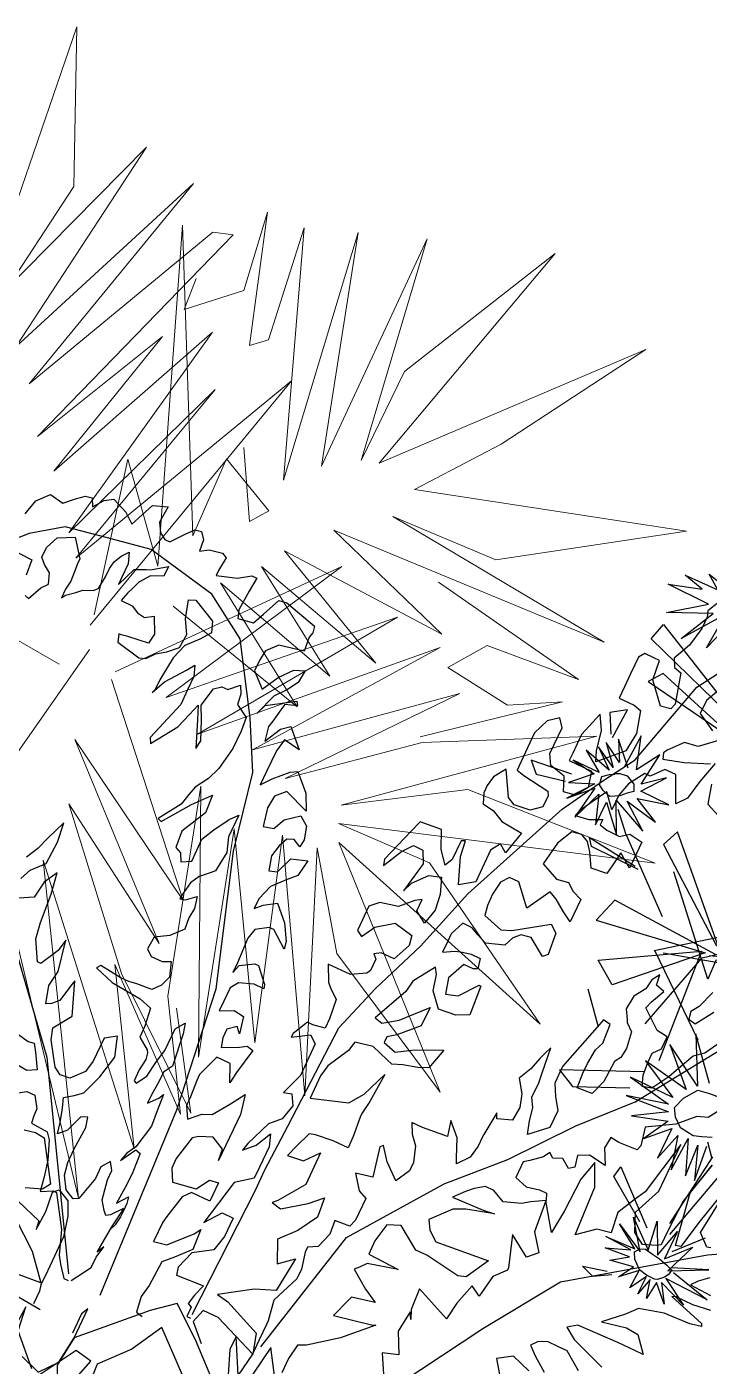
# Model space of a CAD drawing. Header units: millimetres. Extents: x -2729 to 15248, y -12439 to 5292.
# Drawn here: x 4714.3 to 4773.3, y -9449.1 to -9333.2 of the extents above; entities that cross this region are included whole.
import ezdxf

# ---------------------------------------------------------------- set-up
doc = ezdxf.new("R2010")
doc.units = ezdxf.units.MM
doc.layers.add('ARBOLES', color=118, linetype='Continuous')

# ---------------------------------------------------------------- blocks, each defined once
blk = doc.blocks.new('drudtu')
at = {"layer": 'ARBOLES', "color": 104}
for points in [[(-13.9621, 0.1488), (-13.9573, 0.3143), (-13.9573, 0.341), (-13.9548, 0.3994), (-13.9499, 0.5309), (-13.9305, 0.5917), (-13.9037, 0.6598), (-13.8793, 0.7401), (-13.8209, 0.8789), (-13.7917, 0.93), (-13.7673, 0.9689), (-13.7381, 1.0784), (-13.7186, 1.11)], [(-13.7576, 1.1806), (-13.7649, 1.166), (-13.7624, 1.1587), (-13.7624, 1.1441), (-13.7673, 1.1198), (-13.7771, 1.0979), (-13.7722, 1.0881), (-13.7624, 1.0857), (-13.7527, 1.0492), (-13.7551, 1.0419), (-13.7673, 1.0395), (-13.7892, 1.0638), (-13.7917, 1.0881), (-13.799, 1.0881), (-13.8111, 1.0881), (-13.816, 1.0808), (-13.816, 1.0711), (-13.816, 1.0589), (-13.816, 1.0419), (-13.816, 1.0273), (-13.7965, 1.0273), (-13.7868, 1.0249), (-13.7795, 0.9981), (-13.7819, 0.9738), (-13.7892, 0.9665), (-13.8087, 0.947), (-13.8136, 0.9592), (-13.8184, 0.9835), (-13.8282, 1.0005), (-13.8379, 0.9689), (-13.8379, 0.9446), (-13.8379, 0.9348), (-13.8087, 0.9348), (-13.8038, 0.9154), (-13.8136, 0.9008), (-13.8282, 0.8983), (-13.8355, 0.9154), (-13.855, 0.9202), (-13.8623, 0.9324), (-13.8623, 0.9665), (-13.8696, 0.9762), (-13.8818, 0.9665), (-13.8891, 0.947), (-13.8891, 0.9275), (-13.8891, 0.8983), (-13.8793, 0.8959), (-13.8452, 0.891), (-13.8428, 0.8862), (-13.8428, 0.8716), (-13.855, 0.8618), (-13.8745, 0.8594), (-13.8842, 0.8643), (-13.9012, 0.8935), (-13.911, 0.8789), (-13.9134, 0.8667), (-13.9134, 0.857), (-13.9086, 0.8448), (-13.8939, 0.8424), (-13.8793, 0.8351), (-13.8525, 0.8326), (-13.8598, 0.8034), (-13.8696, 0.8107), (-13.8769, 0.7986), (-13.8769, 0.7693), (-13.8769, 0.7572), (-13.8939, 0.745), (-13.9061, 0.7767), (-13.9086, 0.7961), (-13.9134, 0.7937), (-13.9134, 0.7693), (-13.9183, 0.7596), (-13.9305, 0.7742), (-13.9402, 0.7961), (-13.967, 0.7937), (-13.9719, 0.7791), (-13.9865, 0.7353), (-13.984, 0.728), (-13.9719, 0.7523), (-13.9621, 0.7645), (-13.9499, 0.7645), (-13.9426, 0.7499), (-13.9499, 0.7109), (-13.9451, 0.7231), (-13.9305, 0.7401), (-13.9159, 0.745), (-13.9086, 0.7255), (-13.9061, 0.7061), (-13.911, 0.6866), (-13.9256, 0.6963), (-13.9256, 0.7109), (-13.9329, 0.7061), (-13.9475, 0.6915), (-13.9694, 0.6866), (-13.9792, 0.6769), (-13.9792, 0.6452), (-13.9719, 0.6404), (-13.9621, 0.6574), (-13.9426, 0.672), (-13.9183, 0.6671), (-13.9159, 0.655), (-13.9256, 0.6331), (-13.9426, 0.6331), (-13.9499, 0.6282), (-13.9451, 0.6233), (-13.9451, 0.6087), (-13.9475, 0.6039), (-13.9646, 0.5941), (-13.9816, 0.5941), (-13.9938, 0.5941), (-13.984, 0.5747), (-13.9792, 0.5698), (-13.967, 0.5601), (-13.9646, 0.5357), (-13.9646, 0.5236), (-13.9792, 0.5211), (-13.9865, 0.5211), (-13.9962, 0.5017), (-13.9962, 0.4968), (-13.9767, 0.509), (-13.967, 0.5017), (-13.967, 0.4603), (-13.9767, 0.4335), (-13.967, 0.436), (-13.9597, 0.4238), (-13.9646, 0.4043), (-13.9767, 0.3921), (-13.9889, 0.3605), (-13.9913, 0.3508), (-13.9792, 0.3629), (-13.9694, 0.3824), (-13.9646, 0.3678), (-13.9646, 0.341), (-13.9646, 0.3264), (-13.984, 0.3118), (-13.9962, 0.2534), (-13.9816, 0.2729), (-13.967, 0.2729), (-13.967, 0.2486), (-13.9719, 0.2291), (-13.9938, 0.2145), (-14.0011, 0.1926), (-13.9987, 0.1829), (-13.9646, 0.1853), (-13.9694, 0.1707), (-13.9719, 0.1585), (-13.967, 0.1561), (-13.967, 0.1439), (-13.9621, 0.1439)], [(-13.7064, 1.1003), (-13.721, 1.0687), (-13.721, 1.0516), (-13.6991, 1.0395)], [(-13.6796, 1.0395), (-13.7064, 1.0151), (-13.7235, 1.0127), (-13.7381, 0.9957), (-13.7405, 0.9908), (-13.7381, 0.9835), (-13.7137, 0.9908), (-13.6845, 1.003)], [(-13.6796, 1.0054), (-13.687, 0.9786), (-13.6918, 0.9543), (-13.7016, 0.9421), (-13.7162, 0.9738), (-13.7308, 0.9738), (-13.743, 0.9592), (-13.7503, 0.9592), (-13.7624, 0.9397), (-13.7673, 0.9227), (-13.7673, 0.9032), (-13.7819, 0.9202), (-13.7917, 0.9032), (-13.8014, 0.8862), (-13.8038, 0.8789), (-13.7868, 0.8813), (-13.7722, 0.8886), (-13.7722, 0.8813), (-13.7624, 0.8789), (-13.7527, 0.8789), (-13.7454, 0.8789), (-13.7357, 0.8862), (-13.7186, 0.8837), (-13.7186, 0.8691), (-13.7186, 0.8497), (-13.7357, 0.8618), (-13.7381, 0.8448), (-13.7405, 0.8326), (-13.76, 0.8302), (-13.7697, 0.8472), (-13.7771, 0.857), (-13.7868, 0.8618), (-13.799, 0.8594), (-13.8087, 0.8399), (-13.8136, 0.8107), (-13.7917, 0.801), (-13.7771, 0.8034), (-13.7673, 0.7961), (-13.7551, 0.7913), (-13.7551, 0.762), (-13.7673, 0.7693), (-13.7819, 0.7791), (-13.7917, 0.784), (-13.8087, 0.7547), (-13.8306, 0.7791), (-13.8428, 0.7791), (-13.8501, 0.7693), (-13.8525, 0.7523), (-13.8525, 0.7377), (-13.8501, 0.7255), (-13.8258, 0.7182), (-13.8136, 0.7231), (-13.7746, 0.7499), (-13.7649, 0.7426), (-13.7624, 0.7158), (-13.7673, 0.7109), (-13.7892, 0.7255), (-13.8014, 0.7231), (-13.8087, 0.7158), (-13.8136, 0.7036), (-13.8355, 0.6963), (-13.8477, 0.7012), (-13.8574, 0.7061), (-13.8696, 0.7061), (-13.8769, 0.689), (-13.8769, 0.6793), (-13.8769, 0.6647), (-13.8647, 0.672), (-13.8574, 0.6744), (-13.8452, 0.6769), (-13.8331, 0.6769), (-13.8306, 0.6647), (-13.8355, 0.6623), (-13.8477, 0.6623), (-13.8574, 0.6404), (-13.8525, 0.6209), (-13.8379, 0.6258), (-13.8209, 0.6477), (-13.8184, 0.6477), (-13.816, 0.6112), (-13.8306, 0.6039), (-13.8525, 0.6014), (-13.8672, 0.6185), (-13.872, 0.6379), (-13.8769, 0.6452), (-13.8939, 0.6185), (-13.8964, 0.6039), (-13.9159, 0.5601), (-13.9061, 0.5576), (-13.8891, 0.5698), (-13.8623, 0.599), (-13.8623, 0.5747), (-13.8842, 0.5528), (-13.8939, 0.5455), (-13.8939, 0.5382), (-13.8769, 0.5333), (-13.8574, 0.5455), (-13.8258, 0.5601), (-13.8331, 0.5333), (-13.8452, 0.5284), (-13.8623, 0.5236), (-13.8745, 0.5187), (-13.8818, 0.5211), (-13.9037, 0.5284), (-13.9256, 0.5236), (-13.928, 0.5114), (-13.9426, 0.4846), (-13.9451, 0.47), (-13.9451, 0.4408), (-13.9012, 0.4554), (-13.8891, 0.4725), (-13.8769, 0.5041), (-13.8793, 0.4676), (-13.8818, 0.4506), (-13.8818, 0.4457), (-13.8793, 0.4214), (-13.8793, 0.4068), (-13.8988, 0.4068), (-13.9207, 0.4043), (-13.928, 0.4019), (-13.9353, 0.3824), (-13.9402, 0.3678), (-13.9207, 0.3702), (-13.9061, 0.3873), (-13.9061, 0.3459), (-13.928, 0.3143), (-13.9329, 0.3094), (-13.9207, 0.307), (-13.8939, 0.3264), (-13.8793, 0.341), (-13.8769, 0.3167), (-13.8915, 0.2924), (-13.9086, 0.2729), (-13.8964, 0.2461), (-13.8793, 0.2607), (-13.8842, 0.2169), (-13.9086, 0.2072), (-13.9451, 0.1829), (-13.9305, 0.1804), (-13.8842, 0.161), (-13.8769, 0.1366), (-13.9329, 0.1585), (-13.9524, 0.1585), (-13.9573, 0.1415), (-13.9378, 0.122)], [(-13.872, 0.1488), (-13.8355, 0.3094), (-13.7576, 0.4165), (-13.7016, 0.4749), (-13.6456, 0.5455), (-13.5944, 0.6014), (-13.5287, 0.7012)], [(-13.5661, 0.7581), (-13.5739, 0.7362), (-13.5802, 0.7268), (-13.5786, 0.7173), (-13.5692, 0.7158), (-13.5551, 0.7377)], [(-13.5205, 0.7299), (-13.5441, 0.6891), (-13.5551, 0.6797), (-13.5645, 0.6593), (-13.5708, 0.6451), (-13.5834, 0.6247), (-13.5944, 0.6216), (-13.5991, 0.6342), (-13.6006, 0.6499), (-13.6006, 0.6624), (-13.5928, 0.6718), (-13.5928, 0.6875), (-13.6069, 0.6891), (-13.6305, 0.7079), (-13.6273, 0.7173), (-13.6195, 0.7346), (-13.6305, 0.7377), (-13.632, 0.7503), (-13.6383, 0.7409), (-13.6399, 0.7283), (-13.6493, 0.7142), (-13.6509, 0.6969), (-13.6446, 0.6859), (-13.643, 0.6828), (-13.6336, 0.675), (-13.6305, 0.6546), (-13.632, 0.642), (-13.6368, 0.6342), (-13.6383, 0.6075), (-13.6446, 0.5886), (-13.6634, 0.5871), (-13.665, 0.6059), (-13.665, 0.6185), (-13.6634, 0.6373), (-13.6587, 0.6483), (-13.6603, 0.6718), (-13.6697, 0.6734), (-13.6729, 0.6624), (-13.6901, 0.6028), (-13.6901, 0.5808), (-13.6823, 0.5667), (-13.6729, 0.5526), (-13.6729, 0.5306), (-13.6933, 0.5118), (-13.698, 0.5274), (-13.7011, 0.5431), (-13.7074, 0.5541), (-13.7074, 0.573), (-13.709, 0.5855), (-13.7121, 0.6169), (-13.7153, 0.6091), (-13.7184, 0.5996), (-13.7231, 0.5839), (-13.731, 0.5682), (-13.72, 0.5526), (-13.7153, 0.5369), (-13.7168, 0.5196), (-13.7341, 0.5133), (-13.7373, 0.5196), (-13.7404, 0.4898), (-13.7404, 0.4866), (-13.7404, 0.4741), (-13.7435, 0.4584), (-13.7545, 0.4443), (-13.7577, 0.4505), (-13.7671, 0.4725), (-13.7828, 0.4882), (-13.7781, 0.4694), (-13.8095, 0.4662), (-13.8236, 0.4662), (-13.8173, 0.4537), (-13.8079, 0.4427), (-13.8016, 0.4239), (-13.8016, 0.4129), (-13.8111, 0.3956), (-13.8299, 0.4113), (-13.8425, 0.427), (-13.8456, 0.4239), (-13.8378, 0.3878), (-13.8582, 0.3831), (-13.8456, 0.3658), (-13.8346, 0.3611), (-13.8346, 0.3328), (-13.8378, 0.3234), (-13.8566, 0.3219), (-13.855, 0.3046), (-13.8615, 0.2855), (-13.8725, 0.2792), (-13.8725, 0.2729), (-13.8678, 0.2525), (-13.8678, 0.24), (-13.8819, 0.2054), (-13.8772, 0.1803), (-13.8772, 0.1756), (-13.8772, 0.1552), (-13.8772, 0.1364), (-13.8819, 0.1066), (-13.9039, 0.1474), (-13.9039, 0.1301), (-13.8929, 0.1019)], [(-13.497, 0.6387), (-13.508, 0.6215), (-13.5206, 0.6168), (-13.5394, 0.5979), (-13.5708, 0.5791), (-13.5661, 0.5571), (-13.5677, 0.5509), (-13.5912, 0.5493), (-13.6022, 0.5509), (-13.6038, 0.5367), (-13.5944, 0.5179), (-13.6163, 0.521), (-13.6289, 0.5148), (-13.6258, 0.5006), (-13.632, 0.4959), (-13.643, 0.5038), (-13.654, 0.4991), (-13.6603, 0.5038), (-13.665, 0.4959), (-13.6776, 0.485), (-13.6839, 0.4802), (-13.6839, 0.4598), (-13.6682, 0.4551), (-13.6525, 0.4583), (-13.643, 0.4583), (-13.6399, 0.4504), (-13.6556, 0.441), (-13.665, 0.4347), (-13.6854, 0.4269), (-13.7011, 0.4347), (-13.7121, 0.4347), (-13.7231, 0.4269), (-13.731, 0.419), (-13.742, 0.4065), (-13.7027, 0.4081), (-13.6886, 0.4096), (-13.7216, 0.4002), (-13.7357, 0.3939), (-13.7561, 0.3704), (-13.7498, 0.3594), (-13.7373, 0.35), (-13.6713, 0.3563), (-13.687, 0.328), (-13.6964, 0.3249), (-13.7404, 0.3312), (-13.7545, 0.3312), (-13.7828, 0.35), (-13.7985, 0.3437), (-13.8032, 0.3202), (-13.8032, 0.3029), (-13.764, 0.3013), (-13.8001, 0.2919), (-13.8064, 0.2841), (-13.8111, 0.2794), (-13.7891, 0.2637), (-13.7718, 0.2543), (-13.8001, 0.248), (-13.8016, 0.2433), (-13.8097, 0.2191), (-13.7626, 0.2285), (-13.7595, 0.2301), (-13.7909, 0.1987), (-13.8238, 0.1736), (-13.8333, 0.1689), (-13.8364, 0.1501), (-13.8364, 0.1312)]]:
    blk.add_lwpolyline(points, dxfattribs=at)
at = {"layer": 'ARBOLES', "color": 85}
for points in [[(-14.5472, 0.9246), (-14.5424, 0.9438), (-14.5296, 0.9582), (-14.512, 0.955), (-14.5008, 0.9661), (-14.4912, 0.9741), (-14.4833, 0.9757), (-14.4785, 0.9661), (-14.4689, 0.9789), (-14.4593, 0.9853), (-14.4401, 0.9773), (-14.4273, 0.9677), (-14.4145, 0.9981), (-14.397, 1.0045), (-14.3986, 0.9837), (-14.3922, 0.9725), (-14.3842, 0.9677), (-14.3778, 0.9677), (-14.365, 0.9837), (-14.357, 0.9933), (-14.349, 0.9949), (-14.3426, 0.9869), (-14.341, 0.9725), (-14.3314, 0.9789), (-14.3155, 0.9821), (-14.3091, 0.9789), (-14.3107, 0.9614), (-14.3107, 0.955), (-14.2867, 0.963), (-14.2723, 0.9725), (-14.2659, 0.9725), (-14.2675, 0.955), (-14.2691, 0.9294), (-14.2659, 0.9198), (-14.2467, 0.923), (-14.2404, 0.9374), (-14.2308, 0.9598), (-14.2212, 0.9614), (-14.1796, 0.9502), (-14.178, 0.9422), (-14.1796, 0.9358), (-14.178, 0.9182), (-14.2084, 0.9118), (-14.2196, 0.8991), (-14.2212, 0.8863), (-14.2212, 0.8719), (-14.2036, 0.856), (-14.1924, 0.8767), (-14.1796, 0.8927), (-14.1668, 0.8975), (-14.1684, 0.8815), (-14.1764, 0.8687), (-14.1876, 0.8544), (-14.1972, 0.8272), (-14.1924, 0.84), (-14.1605, 0.8607), (-14.1573, 0.856), (-14.1716, 0.8512), (-14.1732, 0.8432), (-14.1764, 0.8272), (-14.178, 0.8192), (-14.1748, 0.8017), (-14.1637, 0.8224), (-14.1541, 0.8304), (-14.1333, 0.8096), (-14.1541, 0.8128), (-14.1573, 0.7969), (-14.1573, 0.7697), (-14.1573, 0.7522), (-14.1477, 0.7649), (-14.1317, 0.7809), (-14.1237, 0.7857), (-14.1045, 0.7665), (-14.0949, 0.7474), (-14.1253, 0.7585), (-14.1365, 0.7474), (-14.1381, 0.7314), (-14.1333, 0.709), (-14.1205, 0.7122), (-14.1141, 0.7266), (-14.0981, 0.7394), (-14.0869, 0.7314), (-14.0822, 0.7154), (-14.0837, 0.7058), (-14.0933, 0.7106), (-14.1013, 0.7074), (-14.1061, 0.6963), (-14.1093, 0.6819), (-14.1045, 0.6643), (-14.0949, 0.6675), (-14.0869, 0.6883), (-14.0678, 0.6947), (-14.071, 0.6739), (-14.0806, 0.6643), (-14.0949, 0.6483), (-14.1013, 0.6292), (-14.1013, 0.6164), (-14.0933, 0.6244), (-14.079, 0.634), (-14.0614, 0.6164), (-14.0502, 0.5972), (-14.0486, 0.5877), (-14.0694, 0.6036), (-14.0758, 0.6036), (-14.0901, 0.5941), (-14.0933, 0.5813), (-14.0917, 0.5493), (-14.0917, 0.5366), (-14.0885, 0.5477), (-14.0726, 0.5573), (-14.0678, 0.5573), (-14.0518, 0.5398), (-14.0502, 0.535), (-14.063, 0.535), (-14.0806, 0.5286), (-14.0869, 0.519), (-14.0869, 0.5014), (-14.0869, 0.4887), (-14.071, 0.4966), (-14.0582, 0.495), (-14.0534, 0.4743), (-14.0598, 0.4807), (-14.0694, 0.4727), (-14.0694, 0.4615), (-14.0662, 0.4503), (-14.047, 0.4599), (-14.039, 0.4647), (-14.031, 0.4631), (-14.0374, 0.4312), (-14.039, 0.4168), (-14.0486, 0.4375), (-14.0662, 0.4375), (-14.0758, 0.4104), (-14.0758, 0.4024), (-14.0742, 0.3817), (-14.0742, 0.3705), (-14.0662, 0.3561), (-14.0534, 0.3689), (-14.0422, 0.3737), (-14.0278, 0.3944), (-14.0166, 0.412), (-14.0118, 0.388), (-14.0118, 0.3274), (-14.0134, 0.3417), (-14.0294, 0.3497), (-14.0454, 0.3433), (-14.0518, 0.3385), (-14.0582, 0.3082), (-14.0582, 0.2954), (-14.0502, 0.281), (-14.0214, 0.2858), (-14.0118, 0.3018), (-14.0007, 0.3034), (-14.0007, 0.2794), (-14.0246, 0.2794), (-14.0326, 0.2699), (-14.039, 0.2411), (-14.0406, 0.2331), (-14.0406, 0.2076), (-14.0246, 0.2108), (-14.0007, 0.2363), (-13.9959, 0.2443), (-13.9943, 0.2188), (-14.0102, 0.2012), (-14.0214, 0.19), (-14.023, 0.1581), (-14.0262, 0.1421), (-14.023, 0.1229), (-14.015, 0.1213)], [(-14.071, 0.1229), (-14.0822, 0.3609), (-14.1013, 0.511), (-14.1525, 0.6675), (-14.1716, 0.7617), (-14.202, 0.8192), (-14.2531, 0.8991), (-14.3059, 0.9326), (-14.3938, 0.9502), (-14.4465, 0.9406), (-14.4976, 0.931), (-14.5328, 0.9055), (-14.5616, 0.8751)], [(-14.5504, 0.8799), (-14.5168, 0.8783), (-14.5152, 0.8591)], [(-14.5056, 0.8368), (-14.5008, 0.8352), (-14.4928, 0.8528), (-14.4865, 0.8607), (-14.4912, 0.8735), (-14.5008, 0.8799), (-14.5072, 0.8863), (-14.5072, 0.8991), (-14.5008, 0.915), (-14.4817, 0.9246), (-14.4657, 0.9039), (-14.4657, 0.8975), (-14.4641, 0.8751), (-14.4657, 0.8639), (-14.4657, 0.8528), (-14.4625, 0.8576), (-14.4529, 0.8655), (-14.4465, 0.8719), (-14.4353, 0.8767), (-14.4305, 0.8815), (-14.4289, 0.8975), (-14.4289, 0.9087), (-14.4273, 0.9182), (-14.4225, 0.9278), (-14.4161, 0.9358), (-14.4113, 0.923), (-14.4113, 0.9055), (-14.4113, 0.8959), (-14.4018, 0.9198), (-14.389, 0.9262), (-14.3842, 0.9278), (-14.3666, 0.9406), (-14.3666, 0.9278), (-14.381, 0.9214), (-14.3906, 0.9087), (-14.3938, 0.8991), (-14.397, 0.8911), (-14.4002, 0.8799), (-14.3858, 0.8799), (-14.3762, 0.8751), (-14.3666, 0.8735), (-14.357, 0.8799), (-14.3474, 0.8607), (-14.349, 0.848), (-14.3746, 0.8448), (-14.3826, 0.8432), (-14.3858, 0.8432), (-14.3826, 0.8336), (-14.3522, 0.8272), (-14.3442, 0.8304), (-14.3362, 0.84), (-14.3251, 0.848), (-14.3139, 0.8591), (-14.3123, 0.8767), (-14.3219, 0.8927), (-14.3282, 0.915), (-14.3203, 0.9182), (-14.2915, 0.9039), (-14.2867, 0.8911), (-14.2963, 0.8783), (-14.3091, 0.8639), (-14.3155, 0.8448), (-14.3187, 0.8144), (-14.3187, 0.8017), (-14.3203, 0.7969), (-14.3123, 0.8144), (-14.2947, 0.8384), (-14.2883, 0.848), (-14.2835, 0.8352), (-14.2835, 0.8176), (-14.2835, 0.7985), (-14.2995, 0.7474), (-14.2963, 0.741), (-14.2755, 0.7729), (-14.2691, 0.7921), (-14.2643, 0.8064), (-14.2579, 0.7905), (-14.2451, 0.7585), (-14.2436, 0.7697), (-14.2531, 0.7921), (-14.2611, 0.808), (-14.2563, 0.832), (-14.2483, 0.8384), (-14.2404, 0.8384), (-14.2292, 0.8496), (-14.2244, 0.84), (-14.2228, 0.8272), (-14.2068, 0.8176), (-14.2052, 0.8001), (-14.2052, 0.7777), (-14.21, 0.749), (-14.2164, 0.733), (-14.226, 0.717), (-14.2292, 0.7058), (-14.2324, 0.6915), (-14.2499, 0.6643), (-14.2451, 0.6627), (-14.2212, 0.6963), (-14.2036, 0.717), (-14.202, 0.6947), (-14.218, 0.6627), (-14.2164, 0.642), (-14.2084, 0.6388), (-14.2036, 0.6292), (-14.1924, 0.6356), (-14.1924, 0.6643), (-14.1844, 0.6803), (-14.1732, 0.6995), (-14.1652, 0.709), (-14.1652, 0.6803), (-14.1589, 0.6627), (-14.1621, 0.6372), (-14.1668, 0.6324), (-14.1764, 0.6228), (-14.1828, 0.6116), (-14.186, 0.5925), (-14.186, 0.5893), (-14.1796, 0.5909), (-14.1684, 0.6004), (-14.1652, 0.5861), (-14.1668, 0.5733), (-14.1652, 0.5589), (-14.178, 0.5445), (-14.194, 0.535), (-14.1956, 0.519), (-14.1876, 0.5126), (-14.1732, 0.5126), (-14.1637, 0.5174), (-14.1573, 0.4998), (-14.1621, 0.4871), (-14.17, 0.4775), (-14.1892, 0.4759), (-14.1988, 0.4743), (-14.21, 0.4743), (-14.2372, 0.4775), (-14.2404, 0.4727), (-14.2164, 0.4647), (-14.178, 0.4615), (-14.1621, 0.4567), (-14.1589, 0.4344), (-14.1589, 0.42), (-14.1445, 0.4104), (-14.1429, 0.4072), (-14.1413, 0.3992), (-14.1429, 0.3848), (-14.1429, 0.3705), (-14.1397, 0.3689), (-14.1317, 0.3817), (-14.1285, 0.4024), (-14.1253, 0.4184), (-14.1253, 0.4471), (-14.1173, 0.4583), (-14.1141, 0.4455), (-14.1093, 0.4056), (-14.1157, 0.3944), (-14.1157, 0.3817), (-14.1173, 0.3641), (-14.1173, 0.3529), (-14.1077, 0.3641), (-14.1045, 0.3705), (-14.1029, 0.3497), (-14.1013, 0.3306), (-14.1077, 0.3002), (-14.1141, 0.289), (-14.1173, 0.2779), (-14.1061, 0.297), (-14.0997, 0.2954), (-14.0981, 0.2715), (-14.0981, 0.2555), (-14.0997, 0.2299), (-14.0901, 0.2427), (-14.0885, 0.2347), (-14.0885, 0.2252), (-14.0885, 0.2172), (-14.0901, 0.206), (-14.0933, 0.198)], [(-13.7498, 0.1048), (-13.643, 0.2805), (-13.5833, 0.37), (-13.4389, 0.4736), (-13.2488, 0.5819), (-13.1719, 0.6195), (-13.1248, 0.6478), (-13.0635, 0.665), (-12.9819, 0.6635), (-12.9552, 0.6509), (-12.9316, 0.6399), (-12.9049, 0.6164), (-12.8845, 0.6007), (-12.8798, 0.596), (-12.8531, 0.5881)], [(-13.4389, 0.483), (-13.4436, 0.4814), (-13.4577, 0.494), (-13.4514, 0.5505)], [(-13.4467, 0.5787), (-13.464, 0.5065), (-13.4718, 0.4689), (-13.4781, 0.4673), (-13.4891, 0.5316), (-13.4797, 0.5724), (-13.4923, 0.5191), (-13.4938, 0.4783), (-13.4938, 0.461), (-13.4985, 0.4579), (-13.5142, 0.4516), (-13.5284, 0.461), (-13.5378, 0.483), (-13.5237, 0.5175), (-13.5237, 0.5646), (-13.5237, 0.5787), (-13.5378, 0.5097), (-13.5456, 0.4955), (-13.5566, 0.4736), (-13.5535, 0.4485), (-13.5708, 0.4453), (-13.5912, 0.4281), (-13.5943, 0.4893), (-13.6069, 0.5159), (-13.6132, 0.4908), (-13.6147, 0.4485), (-13.6179, 0.4186), (-13.6399, 0.45), (-13.6367, 0.4108), (-13.621, 0.3904), (-13.632, 0.3794), (-13.6587, 0.3967), (-13.6462, 0.359), (-13.6462, 0.3559), (-13.6587, 0.3417), (-13.6634, 0.3135), (-13.676, 0.3213), (-13.6838, 0.2947), (-13.687, 0.2727), (-13.731, 0.2915), (-13.7294, 0.2648), (-13.7247, 0.2539), (-13.7294, 0.2617), (-13.7325, 0.235), (-13.72, 0.2099), (-13.7388, 0.2036), (-13.7231, 0.1754)], [(-13.4247, 0.45), (-13.4357, 0.4406), (-13.442, 0.4328), (-13.4153, 0.4312)], [(-13.4075, 0.4155), (-13.4294, 0.4124), (-13.4514, 0.4124), (-13.4561, 0.4108), (-13.4106, 0.3967), (-13.409, 0.3935), (-13.4232, 0.3904), (-13.4561, 0.3888), (-13.486, 0.381), (-13.497, 0.3684), (-13.519, 0.348), (-13.4891, 0.3543), (-13.4734, 0.3527), (-13.4577, 0.3339), (-13.4687, 0.3339), (-13.4907, 0.3339), (-13.5425, 0.3323), (-13.5535, 0.3245), (-13.5394, 0.3151), (-13.4954, 0.2994)], [(-13.519, 0.2837), (-13.5409, 0.2994), (-13.5535, 0.2994), (-13.5661, 0.2994), (-13.5771, 0.2947), (-13.5833, 0.2868), (-13.5723, 0.2774), (-13.5551, 0.2648)], [(-13.5723, 0.2586), (-13.5959, 0.2664), (-13.6132, 0.2554), (-13.5928, 0.2272)]]:
    blk.add_lwpolyline(points, dxfattribs=at)
at = {"layer": 'ARBOLES', "color": 126}
for points in [[(-14.1094, 0.1239), (-14.0943, 0.148), (-14.0943, 0.1615), (-14.0913, 0.1766), (-14.0958, 0.1675), (-14.0928, 0.2022), (-14.0898, 0.2218), (-14.0898, 0.2278), (-14.1003, 0.2142), (-14.1049, 0.2112), (-14.1094, 0.2158), (-14.1169, 0.2263), (-14.1214, 0.2504), (-14.1214, 0.2625), (-14.1275, 0.2715), (-14.135, 0.261), (-14.135, 0.2459), (-14.1426, 0.2158), (-14.1486, 0.2127), (-14.1606, 0.2188), (-14.1697, 0.2338), (-14.1727, 0.2489), (-14.1727, 0.267), (-14.1712, 0.2956), (-14.1742, 0.3077), (-14.1817, 0.3046), (-14.1893, 0.2835), (-14.1983, 0.2745), (-14.2013, 0.2881), (-14.2059, 0.3046), (-14.2104, 0.3167), (-14.1998, 0.3242), (-14.1908, 0.3318), (-14.1817, 0.3574), (-14.1757, 0.386), (-14.1833, 0.4101), (-14.1968, 0.4011), (-14.1968, 0.38), (-14.1968, 0.3709), (-14.1998, 0.3559), (-14.2134, 0.3408), (-14.2255, 0.3393), (-14.2345, 0.3453), (-14.2526, 0.3724), (-14.2571, 0.386), (-14.2421, 0.4086), (-14.2496, 0.4282), (-14.2571, 0.4478), (-14.2586, 0.4417), (-14.2632, 0.4191), (-14.2707, 0.4116), (-14.2767, 0.4086), (-14.2828, 0.4297), (-14.2797, 0.4493), (-14.2873, 0.4869), (-14.2903, 0.4719), (-14.3024, 0.4493), (-14.3069, 0.4493), (-14.3204, 0.4734), (-14.3235, 0.493), (-14.3265, 0.5291), (-14.331, 0.5547), (-14.34, 0.5382), (-14.3431, 0.5171), (-14.3596, 0.508)], [(-14.3672, 0.5306), (-14.3611, 0.5442), (-14.3476, 0.5593), (-14.3461, 0.5879), (-14.3491, 0.612), (-14.3581, 0.5879), (-14.3642, 0.5713), (-14.3717, 0.5562)], [(-14.1154, 0.1299), (-14.2481, 0.3513), (-14.3702, 0.49)], [(-14.3159, 0.3664), (-14.2767, 0.3589), (-14.2692, 0.3604), (-14.2632, 0.3513), (-14.2526, 0.3333), (-14.2632, 0.3272), (-14.3159, 0.3318)], [(-14.2707, 0.2926), (-14.2526, 0.3046), (-14.2421, 0.3046), (-14.233, 0.2911), (-14.233, 0.282), (-14.2315, 0.273), (-14.2104, 0.2715), (-14.2044, 0.264), (-14.1953, 0.2414), (-14.1908, 0.2218), (-14.1878, 0.2037), (-14.1742, 0.2112), (-14.1697, 0.2112), (-14.1456, 0.1736), (-14.135, 0.1449), (-14.129, 0.1359), (-14.1184, 0.1223), (-14.1124, 0.1223)]]:
    blk.add_lwpolyline(points, dxfattribs=at)
at = {"layer": 'ARBOLES', "color": 92}
for points in [[(-14.2361, 0.2621), (-14.2225, 0.2651), (-14.2105, 0.2636), (-14.1803, 0.2169), (-14.1863, 0.2078), (-14.2059, 0.2003)], [(-14.2059, 0.1822), (-14.1743, 0.1717), (-14.1728, 0.1611), (-14.1713, 0.1852), (-14.1743, 0.2094), (-14.1683, 0.2154), (-14.1532, 0.2078), (-14.1456, 0.1913), (-14.1396, 0.1672), (-14.1396, 0.122), (-14.1396, 0.1039), (-14.1381, 0.0964), (-14.1381, 0.0798)], [(-14.238, 0.1909), (-14.166, 0.1358), (-14.1406, 0.1062), (-14.1872, 0.102)], [(-13.8483, -0.0037), (-13.9881, 0.1191), (-14.0093, 0.081), (-14.0389, 0.0471), (-14.0347, -0.0249)], [(-13.8229, 0.0937), (-13.861, 0.1529), (-13.8695, 0.0979)], [(-13.8991, 0.081), (-13.9457, 0.1233), (-13.9838, 0.1529), (-14.0093, 0.1318), (-14.077, 0.064), (-14.0813, 0.0259), (-14.0643, -0.0122), (-14.0474, 0.0471), (-14.0686, 0.0513), (-14.1067, -0.0122)], [(-14.1067, 0.009), (-14.1406, 0.0429), (-14.1448, 0.0725), (-14.1491, 0.0005), (-14.1448, -0.0291), (-14.1702, 0.0429), (-14.1999, 0.1021), (-14.2804, 0.0598), (-14.3058, 0.0217), (-14.3524, -0.0503), (-14.4498, -0.1561)], [(-14.1236, 0.0173), (-14.0982, 0.0088), (-14.0813, 0.03), (-14.077, 0.0639), (-14.077, 0.102), (-14.0813, 0.0935), (-14.0813, 0.0681)]]:
    blk.add_lwpolyline(points, dxfattribs=at)
at = {"layer": 'ARBOLES', "color": 72}
blk.add_lwpolyline([(-14.1279, 0.0766), (-14.2719, 0.0893), (-14.4414, 0.102), (-14.7337, 0.0469), (-14.937, -0.0377), (-15.026, -0.1055), (-15.1446, -0.1817)], dxfattribs=at)
blk = doc.blocks.new('styrtys')
at = {"color": 86, "linetype": 'Continuous'}
for p, q in [((-35.16, -28.74), (-42.9, -50.96)), ((-66.7, -35.77), (-55.95, -34.43)), ((-55.73, -34.56), (-66.2, -37.32)), ((-66.2, -37.32), (-66.7, -35.77)), ((-63.16, -39.43), (-55.49, -35.88)), ((-55.62, -35.74), (-63.07, -37.97)), ((-63.07, -37.97), (-63.16, -39.43)), ((-52.7, -39.3), (-51.4, -40.47)), ((-51.4, -40.47), (-44.81, -39.14)), ((-34.46, -41.36), (-42.31, -50.41)), ((-61.96, -42.24), (-62.56, -43.66)), ((-60.58, -44.58), (-61.96, -42.24)), ((-40.24, -47.71), (-38.42, -41.94)), ((-62.56, -43.66), (-60.9, -44.54)), ((-50.69, -43.96), (-50.38, -45.56)), ((-40.17, -46.06), (-50.69, -43.96)), ((-37.21, -43.12), (-40.07, -47.12)), ((-50.38, -45.56), (-40.49, -46.13)), ((-38.39, -48.25), (-47.89, -46.01)), ((-39.89, -46.6), (-48.41, -51.63)), ((-47.75, -53.92), (-40.47, -47.28)), ((-44.69, -55.55), (-40.75, -47.47)), ((-40.47, -47.28), (-42.22, -55.6)), ((-40.75, -47.47), (-34.51, -55.52)), ((-39.47, -46.77), (-38.39, -48.25)), ((-54.17, -50.72), (-50.03, -48.62)), ((-49.65, -48.53), (-53.41, -50.97)), ((-52.74, -47.9), (-45.09, -48.85)), ((-37.86, -54.88), (-40.24, -47.71)), ((-59.67, -49.23), (-62.5, -51.61)), ((-61.26, -51.86), (-59.43, -50)), ((-53.41, -50.97), (-54.17, -50.72)), ((-42.87, -50.93), (-34.34, -51.69)), ((-62.5, -51.61), (-61.26, -51.86)), ((-48.41, -51.63), (-47.75, -53.92)), ((-24.33, -53.22), (-21.15, -62.45)), ((-42.22, -55.6), (-44.69, -55.55)), ((-21.95, -61.95), (-24.99, -55.78)), ((-39.69, -58.49), (-42.97, -57.56)), ((-34.35, -57.09), (-38.26, -63.28)), ((-36.44, -63.07), (-33.82, -58.87)), ((-19.29, -59.97), (-19.77, -63.03)), ((-38.26, -63.28), (-36.44, -63.07)), ((-27.93, -63.98), (-28.34, -63.06)), ((-28.34, -63.06), (-22.64, -63.83)), ((-23.41, -64.07), (-27.93, -63.98)), ((-22.68, -70.31), (-21.19, -68.69)), ((-20.73, -68.51), (-21.44, -69.99)), ((-21.44, -69.99), (-22.68, -70.31))]:
    blk.add_line(p, q, dxfattribs=at)
at = {"color": 50, "linetype": 'Continuous'}
for p, q in [((-68.42, -30.15), (-66.37, -29.38)), ((-69.39, -31.96), (-66.86, -30.21)), ((-66.86, -30.21), (-68.42, -30.15)), ((-64.7, -30.69), (-64.89, -35.07)), ((-63.07, -33.61), (-64.7, -30.69)), ((-63.92, -30.49), (-63.07, -33.61)), ((-69.49, -33.64), (-67.61, -31.33)), ((-66.22, -31.53), (-69.49, -33.64)), ((-67.61, -31.33), (-69.39, -31.96)), ((-67.45, -35), (-66.22, -31.53)), ((-65.31, -31.61), (-67.45, -35)), ((-64.89, -35.07), (-65.31, -31.61)), ((-59.43, -42.39), (-57.89, -44.97)), ((-57.12, -44.22), (-59.43, -42.39)), ((-57.2, -41.82), (-57.12, -44.22)), ((-55.85, -44.52), (-57.2, -41.82)), ((-55.18, -42.37), (-55.85, -44.52)), ((-55.35, -44.85), (-55.18, -42.37)), ((-53.07, -43.38), (-55.35, -44.85)), ((-54.95, -45.45), (-53.07, -43.38)), ((-58.42, -45.17), (-60.5, -45.26)), ((-60.2, -44.2), (-58.42, -45.17)), ((-57.61, -44.76), (-60.2, -44.2)), ((-55.22, -46.32), (-52.37, -45.15)), ((-52.37, -45.15), (-54.95, -45.45)), ((-58.3, -46.28), (-60.82, -47.09)), ((-58.33, -45.86), (-60.51, -46.03)), ((-60.51, -46.03), (-58.3, -46.28)), ((-60.5, -45.26), (-58.33, -45.86)), ((-52.29, -46.49), (-55.22, -46.32)), ((-60.82, -47.09), (-58.57, -47.13)), ((-58.57, -47.13), (-60.65, -48.5)), ((-55.76, -47.09), (-52.29, -46.49)), ((-53.18, -48.6), (-55.76, -47.09)), ((-52.74, -47.9), (-54.98, -47.35)), ((-60.65, -48.5), (-58.69, -47.55)), ((-58.69, -47.55), (-59.21, -49.84)), ((-59.21, -49.84), (-57.93, -47.93)), ((-57.93, -47.93), (-58.11, -50.65)), ((-58.11, -50.65), (-57.61, -48.13)), ((-57.61, -48.13), (-56.33, -50.92)), ((-56.98, -48.12), (-54.86, -49.73)), ((-56.33, -50.92), (-56.98, -48.12)), ((-56.04, -47.91), (-53.18, -48.6)), ((-54.86, -49.73), (-56.04, -47.91)), ((-34.85, -51.59), (-30.91, -53.78)), ((-30.58, -52.76), (-34.85, -51.59)), ((-30.91, -53.78), (-35.24, -53.97)), ((-35.24, -53.97), (-31.17, -54.77)), ((-31.17, -54.77), (-35.12, -56.51)), ((-24.89, -55.92), (-26.31, -55.48)), ((-35.12, -56.51), (-31.18, -56.12)), ((-31.18, -56.12), (-34.58, -58.35)), ((-34.58, -58.35), (-30.86, -56.72)), ((-30.86, -56.72), (-33.39, -59.49)), ((-27.46, -56.79), (-24.78, -58.65)), ((-25.88, -59.46), (-27.46, -56.79)), ((-26.52, -56.39), (-24.05, -58.18)), ((-24.78, -58.65), (-26.52, -56.39)), ((-24.05, -58.18), (-26.05, -55.75)), ((-33.39, -59.49), (-30.29, -57.07)), ((-30.29, -57.07), (-31.65, -59.99)), ((-31.65, -59.99), (-29.61, -57.5)), ((-29.61, -57.5), (-29.42, -60.08)), ((-29.42, -60.08), (-28.93, -57.56)), ((-28.93, -57.56), (-27.35, -59.93)), ((-28.13, -57.43), (-25.88, -59.46)), ((-27.35, -59.93), (-28.13, -57.43)), ((-19.57, -63.89), (-19.17, -61.29)), ((-19.17, -61.29), (-18.53, -64.2)), ((-16.79, -61.1), (-18.58, -63.77)), ((-18.53, -64.2), (-16.79, -61.1)), ((-21.02, -61.72), (-19.57, -63.89)), ((-20.16, -64.26), (-21.02, -61.72)), ((-18.17, -63.84), (-14.63, -62.56)), ((-14.63, -62.56), (-18.05, -64.67)), ((-22.7, -62.77), (-20.16, -64.26)), ((-20.93, -64.73), (-22.7, -62.77)), ((-24.05, -64.34), (-20.93, -64.73)), ((-21.18, -65.4), (-24.05, -64.34)), ((-21.42, -65.29), (-21.14, -64.88)), ((-21.14, -64.88), (-20.44, -64.58)), ((-20.44, -64.58), (-19.79, -64.27)), ((-19.79, -64.27), (-18.99, -64.01)), ((-18.99, -64.01), (-18.33, -63.85)), ((-18.51, -63.88), (-18.35, -64)), ((-18.35, -64), (-18.22, -64.33)), ((-18.19, -64.71), (-18.35, -65.34)), ((-18.22, -64.33), (-18.19, -64.71)), ((-18.05, -64.67), (-15.27, -64.55)), ((-15.27, -64.55), (-17.95, -65.16)), ((-24.16, -65.69), (-21.18, -65.4)), ((-21.64, -65.65), (-24.16, -65.69)), ((-23.82, -67.25), (-21.64, -65.65)), ((-21.73, -66.01), (-23.82, -67.25)), ((-23.03, -67.82), (-21.73, -66.01)), ((-21.43, -65.82), (-21.42, -65.29)), ((-20.88, -66.12), (-21.43, -65.82)), ((-19.16, -65.97), (-19.87, -66.25)), ((-18.49, -65.54), (-19.16, -65.97)), ((-19.06, -66.02), (-18.95, -67.77)), ((-18.15, -67.44), (-19.06, -66.02)), ((-18.66, -65.89), (-18.15, -67.44)), ((-17.43, -67), (-18.66, -65.89)), ((-18.35, -65.34), (-18.49, -65.54)), ((-16.21, -65.94), (-18.15, -65.54)), ((-18.15, -65.54), (-17.43, -67)), ((-17.95, -65.16), (-16.21, -65.94)), ((-21.28, -66.41), (-23.03, -67.82)), ((-21.9, -68.01), (-21.28, -66.41)), ((-20.35, -66.56), (-21.9, -68.01)), ((-19.87, -66.25), (-20.88, -66.12)), ((-20.29, -68.11), (-20.35, -66.56)), ((-19.83, -66.29), (-20.29, -68.11)), ((-18.95, -67.77), (-19.83, -66.29))]:
    blk.add_line(p, q, dxfattribs=at)
for points in [[(-57.82, -46.29), (-57.81, -46.01), (-57.59, -45.64), (-57.09, -45.18), (-56.17, -45.07), (-55.62, -45.38), (-55.8, -45.96), (-55.93, -46.62), (-56.31, -47.4), (-57.07, -47.62), (-57.66, -47.64), (-58.15, -47.11), (-57.97, -46.44), (-57.75, -46.04)], [(-26.46, -54.98), (-26.98, -55.71), (-27.42, -56.31), (-28.59, -56.88), (-29.61, -56.78), (-30.36, -56.42), (-30.66, -55.34), (-30.61, -53.93), (-29.85, -53.2), (-28.62, -52.25), (-27.7, -51.41), (-26.43, -50.55), (-25.08, -51.43), (-24.84, -52.71), (-25.44, -53.8)]]:
    blk.add_lwpolyline(points, dxfattribs=at)
blk = doc.blocks.new('geghhhhhhhhh')
at = {"color": 70, "linetype": 'Continuous', "lineweight": 0}
for p, q in [((347.97, 37.977), (343.978, 48.311)), ((343.978, 48.311), (347.072, 35.472)), ((347.072, 35.472), (342.082, 46.119)), ((342.082, 46.119), (343.779, 39.125)), ((343.479, 39.438), (340.086, 44.449)), ((340.086, 44.449), (341.184, 40.482)), ((343.779, 39.125), (340.485, 44.553)), ((340.485, 44.553), (341.583, 40.065)), ((337.99, 33.28), (335.795, 43.196)), ((335.795, 43.196), (336.593, 33.593)), ((335.296, 37.559), (330.605, 42.361)), ((330.605, 42.361), (335.795, 33.28)), ((340.086, 42.257), (339.887, 33.28)), ((341.384, 31.818), (340.086, 42.257)), ((339.887, 33.28), (337.99, 41.421)), ((337.99, 41.421), (337.99, 33.28)), ((341.583, 40.065), (341.384, 31.818)), ((346.374, 27.121), (352.861, 39.647)), ((335.795, 33.28), (327.112, 39.229)), ((327.112, 39.229), (332.202, 33.593)), ((346.374, 33.175), (343.479, 39.438)), ((346.473, 30.67), (342.182, 38.081)), ((342.182, 38.081), (346.374, 33.175)), ((336.593, 33.593), (335.296, 37.559)), ((345.376, 28.165), (341.483, 36.307)), ((341.483, 36.307), (346.473, 30.67)), ((332.202, 33.593), (335.895, 32.549)), ((335.895, 32.549), (323.519, 32.444)), ((323.519, 32.444), (331.104, 30.566)), ((335.895, 31.818), (326.414, 27.852)), ((331.104, 30.566), (335.895, 31.818)), ((338.19, 31.087), (331.903, 26.912)), ((333.1, 29), (338.19, 31.087)), ((331.903, 26.912), (339.587, 30.148)), ((339.587, 30.148), (332.901, 25.242)), ((332.901, 25.242), (341.783, 29.835)), ((341.783, 29.835), (334.697, 24.303)), ((326.414, 27.852), (333.1, 29)), ((327.911, 26.703), (333.2, 28.791)), ((334.697, 24.303), (343.18, 28.582)), ((343.18, 28.582), (337.092, 22.632)), ((343.38, 25.033), (338.09, 28.269)), ((338.09, 28.269), (341.683, 23.885)), ((337.092, 22.632), (345.276, 27.852)), ((356.354, 24.198), (347.471, 27.852)), ((330.006, 27.121), (327.911, 26.703)), ((332.501, 25.973), (330.006, 27.121)), ((341.683, 23.885), (336.992, 26.912)), ((336.992, 26.912), (340.186, 23.05)), ((340.186, 23.05), (335.296, 26.181)), ((335.296, 26.181), (339.388, 22.319)), ((339.986, 15.743), (346.473, 26.181)), ((333.3, 22.737), (327.412, 25.764)), ((327.412, 25.764), (331.104, 24.929)), ((331.104, 24.929), (332.501, 25.973)), ((345.875, 19.605), (346.374, 25.764)), ((339.388, 22.319), (332.901, 24.72)), ((332.901, 24.72), (337.591, 21.275)), ((337.591, 21.275), (326.613, 24.198)), ((326.613, 24.198), (335.396, 20.44)), ((347.372, 23.676), (339.986, 15.743)), ((342.881, 16.474), (347.372, 23.676)), ((344.976, 10.315), (344.178, 23.572)), ((344.178, 23.572), (345.875, 19.605)), ((347.771, 22.737), (342.881, 16.474)), ((343.28, 14.282), (347.771, 22.737)), ((342.082, 19.083), (342.98, 22.215)), ((342.98, 22.215), (344.976, 10.315)), ((331.204, 21.589), (324.018, 19.501)), ((335.396, 20.44), (331.204, 21.589)), ((340.885, 21.38), (340.186, 20.858)), ((341.483, 18.561), (340.885, 21.38)), ((340.186, 20.858), (342.082, 19.083)), ((348.669, 20.44), (343.28, 14.282)), ((345.176, 14.699), (348.669, 20.44)), ((324.018, 19.501), (334.697, 19.292)), ((334.697, 19.292), (331.603, 17.1)), ((338.19, 9.689), (339.787, 19.605)), ((339.787, 19.605), (340.286, 9.793)), ((335.495, 9.584), (338.39, 18.875)), ((338.39, 18.875), (338.19, 9.689)), ((342.98, 10.419), (349.467, 19.188)), ((349.467, 19.188), (345.176, 14.699)), ((326.513, 12.716), (336.194, 18.457)), ((336.194, 18.457), (330.505, 9.48)), ((336.893, 18.457), (335.495, 9.584)), ((335.695, 14.804), (336.893, 18.457)), ((350.066, 17.204), (343.779, 10.419)), ((344.777, 8.645), (350.066, 17.204)), ((331.603, 17.1), (326.513, 12.716)), ((350.765, 15.847), (344.777, 8.645)), ((346.773, 7.497), (350.765, 15.847)), ((330.505, 9.48), (335.695, 14.804)), ((341.084, 14.282), (341.783, 14.595)), ((341.783, 14.595), (341.783, 9.376)), ((340.286, 9.793), (341.084, 14.282)), ((351.663, 14.177), (349.368, 9.376)), ((342.282, 12.507), (344.477, 13.551)), ((344.477, 13.551), (344.178, 12.298)), ((351.663, 13.968), (346.773, 7.497)), ((350.066, 3.217), (352.162, 13.655)), ((341.783, 9.376), (342.282, 12.507)), ((343.779, 10.419), (342.98, 10.419)), ((349.368, 9.376), (350.066, 3.217))]:
    blk.add_line(p, q, dxfattribs=at)

msp = doc.modelspace()

# ---------------------------------------------------------------- block references
at = {"xscale": 72.83395656964247, "yscale": 72.83395656964247, "zscale": 72.83395656964247, "rotation": 334.7594329241956}
msp.add_blockref('drudtu', (5643.791, -9888.035), dxfattribs=at)
at = {"color": 7, "linetype": 'Continuous', "lineweight": 0, "xscale": 2.227967417066542, "yscale": 2.227967417066542, "zscale": 2.227967417066542, "rotation": 172.3837163653}
msp.add_blockref('geghhhhhhhhh', (5492.613, -9429.441, 0.224), dxfattribs=at)
at = {"rotation": 300.9216936617719}
msp.add_blockref('styrtys', (4834.288, -9423.743, 0.448), dxfattribs=at)

doc.saveas('drawing.dxf')
